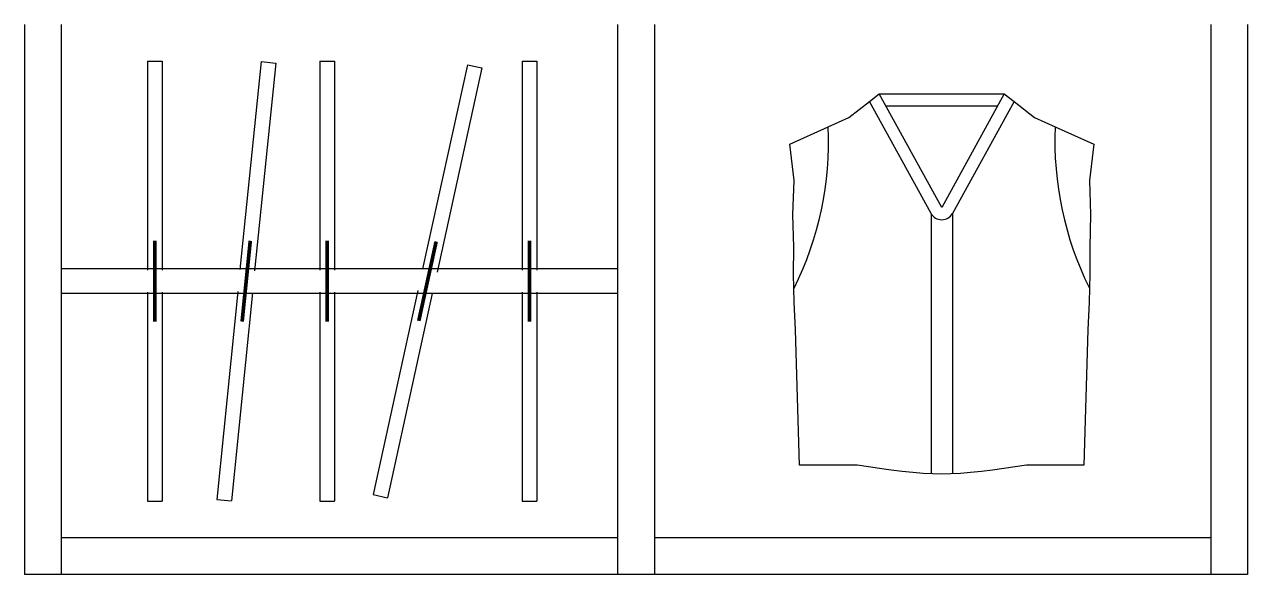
# Model space of a CAD drawing. Header units: millimetres. Extents: x -927.98 to -926.98, y 2727.47 to 2727.92.
import ezdxf

# ---------------------------------------------------------------- set-up
doc = ezdxf.new("R2010")
doc.units = ezdxf.units.MM
doc.header["$LTSCALE"] = 10
doc.layers.add('AUX_05', color=5, linetype='Continuous')
doc.layers.add('Móveis_armários', color=2, linetype='Continuous')

# ---------------------------------------------------------------- blocks, each defined once
blk = doc.blocks.new('cdn_camisa2')
at = {"layer": 'Móveis_armários', "color": 1}
for p, q in [((0, 0), (-0.0511, 0.0929)), ((0.0511, 0.0929), (0, 0)), ((-0.0088, -0.0048), (-0.0591, 0.0867)), ((0.0456, 0.0829), (-0.0456, 0.0829)), ((0.0591, 0.0867), (0.0088, -0.0048)), ((-0.0088, -0.0048), (-0.0088, -0.2179)), ((0.0088, -0.0048), (0.0088, -0.2179))]:
    blk.add_line(p, q, dxfattribs=at)
blk.add_lwpolyline([(0.1195, -0.1001), (0.1162, -0.2107), (0.0692, -0.2107), (0.06, -0.2122), (0.0415, -0.2148), (0.0324, -0.2159), (0.0236, -0.2168), (0.0152, -0.2175), (0.0073, -0.2179), (0, -0.2181), (-0.0073, -0.2179), (-0.0152, -0.2175), (-0.0236, -0.2168), (-0.0324, -0.2159), (-0.0415, -0.2148), (-0.0508, -0.2136), (-0.06, -0.2122), (-0.0692, -0.2107), (-0.1162, -0.2107), (-0.1195, -0.1001), (-0.1206, -0.0774), (-0.1211, -0.0545), (-0.121, -0.0325), (-0.1217, -0.0058), (-0.1207, 0.022), (-0.1243, 0.0519), (-0.0928, 0.0659), (-0.0759, 0.0737), (-0.0591, 0.0867), (-0.0511, 0.0929), (0.0511, 0.0929), (0.0591, 0.0867), (0.0759, 0.0737), (0.0928, 0.0659), (0.1243, 0.0519), (0.1207, 0.022), (0.1217, -0.0058), (0.121, -0.0325), (0.1211, -0.0545), (0.1206, -0.0774)], close=True, dxfattribs=at)
for centre, radius, start, end in [((-0.3608, 0.0539), 0.2683, 333.4541, 2.5537), ((0.3608, 0.0539), 0.2683, 177.4463, 206.5459), ((0, 0), 0.01, 208.8052, 331.1948)]:
    blk.add_arc(centre, radius, start, end, dxfattribs=at)
blk = doc.blocks.new('cdn_cabide')
at = {"layer": 'Móveis_armários', "color": 1}
for p, q in [((-0.0067, 0.2), (-0.0067, 0.01)), ((-0.0067, 0.2), (0.0067, 0.2)), ((0.0067, 0.2), (0.0067, 0.01)), ((-0.0067, -0.01), (-0.0067, -0.2)), ((0.0067, -0.01), (0.0067, -0.2)), ((-0.0067, -0.2), (0.0067, -0.2))]:
    blk.add_line(p, q, dxfattribs=at)
at = {"layer": 'Móveis_armários', "color": 1, "const_width": 0.00335}
blk.add_lwpolyline([(0, 0.0369), (0, -0.0369)], dxfattribs=at)

msp = doc.modelspace()

# ---------------------------------------------------------------- linework, layer by layer
at = {"layer": 'Móveis_armários'}
for p, q in [((-927.9789, 2727.9158), (-927.9789, 2727.4658)), ((-926.9789, 2727.9158), (-926.9789, 2727.4658)), ((-926.9789, 2727.4658), (-927.9789, 2727.4658))]:
    msp.add_line(p, q, dxfattribs=at)
at = {"layer": 'Móveis_armários', "color": 1}
for p, q in [((-927.9489, 2727.9158), (-927.9489, 2727.4658)), ((-927.4939, 2727.9158), (-927.4939, 2727.4658)), ((-927.4639, 2727.9158), (-927.4639, 2727.4658)), ((-927.0089, 2727.9158), (-927.0089, 2727.4658)), ((-927.4939, 2727.7158), (-927.9489, 2727.7158)), ((-927.4939, 2727.6958), (-927.9489, 2727.6958)), ((-927.4939, 2727.4958), (-927.9489, 2727.4958)), ((-927.0089, 2727.4958), (-927.4639, 2727.4958))]:
    msp.add_line(p, q, dxfattribs=at)

# ---------------------------------------------------------------- block references
at = {"layer": 'AUX_05'}
msp.add_blockref('cdn_camisa2', (-927.2289, 2727.7661), dxfattribs=at)
at = {"layer": 'Móveis_armários', "xscale": 0.9, "yscale": 0.9, "zscale": 0.9}
for p in [(-927.8723, 2727.7058), (-927.7315, 2727.7058), (-927.5659, 2727.7058)]:
    msp.add_blockref('cdn_cabide', p, dxfattribs=at)
for p, rotation in [((-927.7976, 2727.7058), 354.2224271396678), ((-927.6494, 2727.7058), 347.6512743147307)]:
    msp.add_blockref('cdn_cabide', p, dxfattribs=dict(at, rotation=rotation))

doc.saveas('drawing.dxf')
